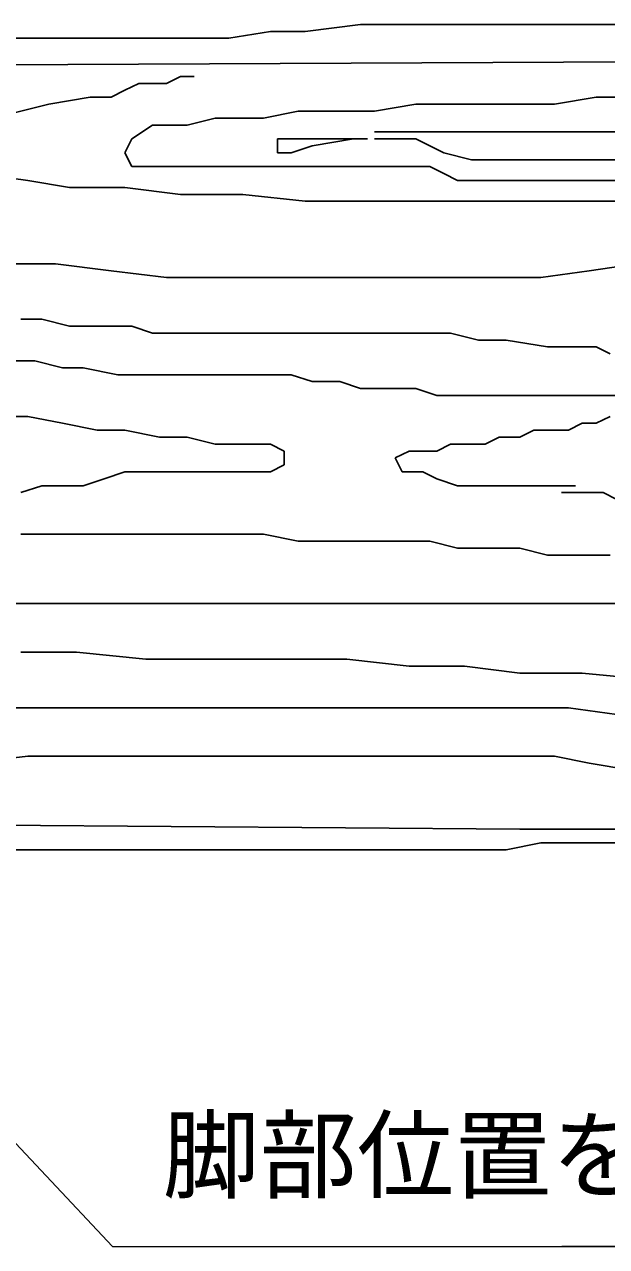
# Model space of a CAD drawing. Units: millimetres at full size, sheet at 1:20; details may follow other scales. Extents: x 0 to 8400, y 0 to 5940.
# Drawn here: x 2163 to 2463, y 3742 to 4370 of the extents above; entities that cross this region are included whole.
import ezdxf
from ezdxf.enums import TextEntityAlignment as Align

# ---------------------------------------------------------------- set-up
doc = ezdxf.new("R2010")
doc.units = ezdxf.units.MM
doc.header["$LTSCALE"] = 20
doc.layers.add('D-STR-HTXT\u3000旗上げ', color=7, linetype='Continuous', lineweight=13)
doc.layers.add('D-STR\u3000構造物外形線', color=1, linetype='Continuous', lineweight=25)
doc.styles.add('ＭＳ ゴシック', font='')
doc.styles.get('ＭＳ ゴシック').set_extended_font_data('MS Gothic')

msp = doc.modelspace()

# ---------------------------------------------------------------- linework, layer by layer
at = {"layer": 'D-STR-HTXT\u3000旗上げ'}
msp.add_lwpolyline([(1901.06, 4068.61), (2208.61, 3741.57), (2216.61, 3741.57), (2663.16, 3741.57), (2439.88, 3741.57)], dxfattribs=at)
at = {"layer": 'D-STR\u3000構造物外形線'}
for p, q in [((2307.69, 4366.45), (2336.23, 4370.01)), ((2336.23, 4370.01), (2354.06, 4370.01)), ((2354.06, 4370.01), (2375.46, 4370.01)), ((2375.46, 4370.01), (2386.16, 4370.01)), ((2386.16, 4370.01), (2411.13, 4370.01)), ((2411.13, 4370.01), (2432.53, 4370.01)), ((2432.53, 4370.01), (2457.5, 4370.01)), ((2457.5, 4370.01), (2482.47, 4370.01)), ((2143.61, 4362.88), (2175.71, 4362.88)), ((2175.71, 4362.88), (2200.68, 4362.88)), ((2200.68, 4362.88), (2214.95, 4362.88)), ((2214.95, 4362.88), (2236.35, 4362.88)), ((2236.35, 4362.88), (2268.45, 4362.88)), ((2268.45, 4362.88), (2289.86, 4366.45)), ((2289.86, 4366.45), (2307.69, 4366.45)), ((1993.8, 4348.61), (2771.39, 4352.18)), ((2236.35, 4339.7), (2243.49, 4343.26)), ((2243.49, 4343.26), (2250.62, 4343.26)), ((2214.95, 4336.13), (2222.08, 4339.7)), ((2222.08, 4339.7), (2229.22, 4339.7)), ((2229.22, 4339.7), (2236.35, 4339.7)), ((2175.71, 4328.99), (2197.11, 4332.56)), ((2197.11, 4332.56), (2207.82, 4332.56)), ((2207.82, 4332.56), (2214.95, 4336.13)), ((2436.1, 4328.99), (2457.5, 4332.56)), ((2457.5, 4332.56), (2482.47, 4332.56)), ((2147.18, 4321.86), (2175.71, 4328.99)), ((2286.29, 4321.86), (2304.12, 4325.43)), ((2304.12, 4325.43), (2314.82, 4325.43)), ((2314.82, 4325.43), (2329.09, 4325.43)), ((2329.09, 4325.43), (2343.36, 4325.43)), ((2343.36, 4325.43), (2364.76, 4328.99)), ((2364.76, 4328.99), (2375.46, 4328.99)), ((2375.46, 4328.99), (2396.86, 4328.99)), ((2396.86, 4328.99), (2411.13, 4328.99)), ((2411.13, 4328.99), (2436.1, 4328.99)), ((2218.52, 4311.16), (2229.22, 4318.29)), ((2229.22, 4318.29), (2247.05, 4318.29)), ((2247.05, 4318.29), (2261.32, 4321.86)), ((2261.32, 4321.86), (2275.59, 4321.86)), ((2275.59, 4321.86), (2286.29, 4321.86)), ((2214.95, 4304.03), (2218.52, 4311.16)), ((2293.42, 4304.03), (2293.42, 4311.16)), ((2293.42, 4311.16), (2300.56, 4311.16)), ((2300.56, 4311.16), (2307.69, 4311.16)), ((2307.69, 4311.16), (2314.82, 4311.16)), ((2332.66, 4311.16), (2311.26, 4307.59)), ((2314.82, 4311.16), (2321.96, 4311.16)), ((2321.96, 4311.16), (2332.66, 4311.16)), ((2339.79, 4311.16), (2332.66, 4311.16)), ((2332.66, 4311.16), (2339.79, 4311.16)), ((2343.36, 4314.73), (2350.49, 4314.73)), ((2350.49, 4311.16), (2343.36, 4311.16)), ((2350.49, 4314.73), (2364.76, 4314.73)), ((2357.63, 4311.16), (2350.49, 4311.16)), ((2364.76, 4311.16), (2357.63, 4311.16)), ((2364.76, 4314.73), (2379.03, 4314.73)), ((2371.9, 4307.59), (2364.76, 4311.16)), ((2379.03, 4314.73), (2400.43, 4314.73)), ((2400.43, 4314.73), (2414.7, 4314.73)), ((2414.7, 4314.73), (2428.97, 4314.73)), ((2428.97, 4314.73), (2443.23, 4314.73)), ((2443.23, 4314.73), (2457.5, 4314.73)), ((2457.5, 4314.73), (2471.77, 4314.73)), ((2311.26, 4307.59), (2300.56, 4304.03)), ((2379.03, 4304.03), (2371.9, 4307.59)), ((2218.52, 4296.89), (2214.95, 4304.03)), ((2300.56, 4304.03), (2293.42, 4304.03)), ((2393.3, 4300.46), (2379.03, 4304.03)), ((2404, 4300.46), (2393.3, 4300.46)), ((2414.7, 4300.46), (2404, 4300.46)), ((2425.4, 4300.46), (2414.7, 4300.46)), ((2432.53, 4300.46), (2425.4, 4300.46)), ((2450.37, 4300.46), (2432.53, 4300.46)), ((2468.2, 4300.46), (2450.37, 4300.46)), ((2140.04, 4293.32), (2165.01, 4289.76)), ((2236.35, 4296.89), (2218.52, 4296.89)), ((2243.49, 4296.89), (2236.35, 4296.89)), ((2261.32, 4296.89), (2243.49, 4296.89)), ((2268.45, 4296.89), (2261.32, 4296.89)), ((2286.29, 4296.89), (2268.45, 4296.89)), ((2300.56, 4296.89), (2286.29, 4296.89)), ((2318.39, 4296.89), (2300.56, 4296.89)), ((2336.23, 4296.89), (2318.39, 4296.89)), ((2354.06, 4296.89), (2336.23, 4296.89)), ((2357.63, 4296.89), (2350.49, 4296.89)), ((2364.76, 4296.89), (2357.63, 4296.89)), ((2371.9, 4296.89), (2364.76, 4296.89)), ((2379.03, 4293.32), (2371.9, 4296.89)), ((2386.16, 4289.76), (2379.03, 4293.32)), ((2165.01, 4289.76), (2186.41, 4286.19)), ((2186.41, 4286.19), (2214.95, 4286.19)), ((2214.95, 4286.19), (2243.49, 4282.62)), ((2400.43, 4289.76), (2386.16, 4289.76)), ((2407.56, 4289.76), (2400.43, 4289.76)), ((2421.83, 4289.76), (2407.56, 4289.76)), ((2432.53, 4289.76), (2421.83, 4289.76)), ((2443.23, 4289.76), (2432.53, 4289.76)), ((2461.07, 4289.76), (2443.23, 4289.76)), ((2482.47, 4289.76), (2461.07, 4289.76)), ((2243.49, 4282.62), (2275.59, 4282.62)), ((2275.59, 4282.62), (2307.69, 4279.06)), ((2307.69, 4279.06), (2336.23, 4279.06)), ((2336.23, 4279.06), (2357.63, 4279.06)), ((2357.63, 4279.06), (2382.6, 4279.06)), ((2382.6, 4279.06), (2404, 4279.06)), ((2404, 4279.06), (2421.83, 4279.06)), ((2421.83, 4279.06), (2446.8, 4279.06)), ((2446.8, 4279.06), (2471.77, 4279.06)), ((2157.88, 4246.95), (2179.28, 4246.95)), ((2179.28, 4246.95), (2207.82, 4243.39)), ((2207.82, 4243.39), (2236.35, 4239.82)), ((2428.97, 4239.82), (2453.94, 4243.39)), ((2453.94, 4243.39), (2478.9, 4246.95)), ((2236.35, 4239.82), (2261.32, 4239.82)), ((2261.32, 4239.82), (2293.42, 4239.82)), ((2293.42, 4239.82), (2321.96, 4239.82)), ((2321.96, 4239.82), (2350.49, 4239.82)), ((2350.49, 4239.82), (2379.03, 4239.82)), ((2379.03, 4239.82), (2400.43, 4239.82)), ((2400.43, 4239.82), (2428.97, 4239.82)), ((2161.45, 4218.42), (2172.15, 4218.42)), ((2172.15, 4218.42), (2186.41, 4214.85)), ((2186.41, 4214.85), (2197.11, 4214.85)), ((2197.11, 4214.85), (2218.52, 4214.85)), ((2218.52, 4214.85), (2229.22, 4211.29)), ((2229.22, 4211.29), (2247.05, 4211.29)), ((2247.05, 4211.29), (2257.75, 4211.29)), ((2257.75, 4211.29), (2272.02, 4211.29)), ((2272.02, 4211.29), (2289.86, 4211.29)), ((2289.86, 4211.29), (2307.69, 4211.29)), ((2307.69, 4211.29), (2314.82, 4211.29)), ((2314.82, 4211.29), (2329.09, 4211.29)), ((2329.09, 4211.29), (2343.36, 4211.29)), ((2343.36, 4211.29), (2354.06, 4211.29)), ((2354.06, 4211.29), (2364.76, 4211.29)), ((2364.76, 4211.29), (2371.9, 4211.29)), ((2371.9, 4211.29), (2382.6, 4211.29)), ((2382.6, 4211.29), (2396.86, 4207.72)), ((2396.86, 4207.72), (2411.13, 4207.72)), ((2411.13, 4207.72), (2432.53, 4204.15)), ((2432.53, 4204.15), (2450.37, 4204.15)), ((2450.37, 4204.15), (2457.5, 4204.15)), ((2457.5, 4204.15), (2464.64, 4200.58)), ((2157.88, 4197.02), (2168.58, 4197.02)), ((2168.58, 4197.02), (2182.85, 4193.45)), ((2182.85, 4193.45), (2193.55, 4193.45)), ((2193.55, 4193.45), (2211.38, 4189.88)), ((2211.38, 4189.88), (2229.22, 4189.88)), ((2229.22, 4189.88), (2247.05, 4189.88)), ((2247.05, 4189.88), (2261.32, 4189.88)), ((2261.32, 4189.88), (2275.59, 4189.88)), ((2275.59, 4189.88), (2289.86, 4189.88)), ((2289.86, 4189.88), (2300.56, 4189.88)), ((2300.56, 4189.88), (2311.26, 4186.32)), ((2311.26, 4186.32), (2325.52, 4186.32)), ((2325.52, 4186.32), (2336.23, 4182.75)), ((2336.23, 4182.75), (2343.36, 4182.75)), ((2343.36, 4182.75), (2354.06, 4182.75)), ((2354.06, 4182.75), (2364.76, 4182.75)), ((2364.76, 4182.75), (2375.46, 4179.18)), ((2375.46, 4179.18), (2389.73, 4179.18)), ((2389.73, 4179.18), (2404, 4179.18)), ((2404, 4179.18), (2414.7, 4179.18)), ((2414.7, 4179.18), (2425.4, 4179.18)), ((2425.4, 4179.18), (2436.1, 4179.18)), ((2436.1, 4179.18), (2446.8, 4179.18)), ((2446.8, 4179.18), (2453.94, 4179.18)), ((2453.94, 4179.18), (2468.2, 4179.18)), ((2150.74, 4168.48), (2165.01, 4168.48)), ((2165.01, 4168.48), (2182.85, 4164.91)), ((2457.5, 4164.91), (2464.64, 4168.48)), ((2182.85, 4164.91), (2200.68, 4161.35)), ((2200.68, 4161.35), (2214.95, 4161.35)), ((2214.95, 4161.35), (2232.78, 4157.78)), ((2418.27, 4157.78), (2425.4, 4161.35)), ((2425.4, 4161.35), (2432.53, 4161.35)), ((2432.53, 4161.35), (2443.23, 4161.35)), ((2443.23, 4161.35), (2450.37, 4164.91)), ((2450.37, 4164.91), (2457.5, 4164.91)), ((2232.78, 4157.78), (2247.05, 4157.78)), ((2247.05, 4157.78), (2261.32, 4154.21)), ((2261.32, 4154.21), (2272.02, 4154.21)), ((2272.02, 4154.21), (2282.72, 4154.21)), ((2282.72, 4154.21), (2289.86, 4154.21)), ((2289.86, 4154.21), (2296.99, 4150.65)), ((2375.46, 4150.65), (2382.6, 4154.21)), ((2382.6, 4154.21), (2393.3, 4154.21)), ((2393.3, 4154.21), (2400.43, 4154.21)), ((2400.43, 4154.21), (2407.56, 4157.78)), ((2407.56, 4157.78), (2418.27, 4157.78)), ((2296.99, 4150.65), (2296.99, 4143.51)), ((2354.06, 4147.08), (2361.19, 4150.65)), ((2361.19, 4150.65), (2368.33, 4150.65)), ((2368.33, 4150.65), (2375.46, 4150.65)), ((2296.99, 4143.51), (2289.86, 4139.95)), ((2357.63, 4139.95), (2354.06, 4147.08)), ((2204.25, 4136.38), (2193.55, 4132.81)), ((2214.95, 4139.95), (2204.25, 4136.38)), ((2225.65, 4139.95), (2214.95, 4139.95)), ((2239.92, 4139.95), (2225.65, 4139.95)), ((2254.19, 4139.95), (2239.92, 4139.95)), ((2264.89, 4139.95), (2254.19, 4139.95)), ((2275.59, 4139.95), (2264.89, 4139.95)), ((2282.72, 4139.95), (2275.59, 4139.95)), ((2289.86, 4139.95), (2282.72, 4139.95)), ((2368.33, 4139.95), (2357.63, 4139.95)), ((2375.46, 4136.38), (2368.33, 4139.95)), ((2386.16, 4132.81), (2375.46, 4136.38)), ((2172.15, 4132.81), (2161.45, 4129.25)), ((2182.85, 4132.81), (2172.15, 4132.81)), ((2193.55, 4132.81), (2182.85, 4132.81)), ((2396.86, 4132.81), (2386.16, 4132.81)), ((2404, 4132.81), (2396.86, 4132.81)), ((2414.7, 4132.81), (2404, 4132.81)), ((2425.4, 4132.81), (2414.7, 4132.81)), ((2439.67, 4132.81), (2425.4, 4132.81)), ((2446.8, 4132.81), (2439.67, 4132.81)), ((2446.8, 4129.25), (2439.67, 4129.25)), ((2453.94, 4129.25), (2446.8, 4129.25)), ((2461.07, 4129.25), (2453.94, 4129.25)), ((2468.2, 4125.68), (2461.07, 4129.25)), ((2179.28, 4107.84), (2161.45, 4107.84)), ((2189.98, 4107.84), (2179.28, 4107.84)), ((2204.25, 4107.84), (2189.98, 4107.84)), ((2222.08, 4107.84), (2204.25, 4107.84)), ((2229.22, 4107.84), (2222.08, 4107.84)), ((2239.92, 4107.84), (2229.22, 4107.84)), ((2257.75, 4107.84), (2239.92, 4107.84)), ((2272.02, 4107.84), (2257.75, 4107.84)), ((2286.29, 4107.84), (2272.02, 4107.84)), ((2304.12, 4104.28), (2286.29, 4107.84)), ((2318.39, 4104.28), (2304.12, 4104.28)), ((2336.23, 4104.28), (2318.39, 4104.28)), ((2354.06, 4104.28), (2336.23, 4104.28)), ((2371.9, 4104.28), (2354.06, 4104.28)), ((2386.16, 4100.71), (2371.9, 4104.28)), ((2400.43, 4100.71), (2386.16, 4100.71)), ((2418.27, 4100.71), (2400.43, 4100.71)), ((2432.53, 4097.14), (2418.27, 4100.71)), ((2453.94, 4097.14), (2432.53, 4097.14)), ((2464.64, 4097.14), (2453.94, 4097.14)), ((2143.61, 4072.17), (2168.58, 4072.17)), ((2168.58, 4072.17), (2211.38, 4072.17)), ((2211.38, 4072.17), (2243.49, 4072.17)), ((2243.49, 4072.17), (2272.02, 4072.17)), ((2272.02, 4072.17), (2314.82, 4072.17)), ((2314.82, 4072.17), (2364.76, 4072.17)), ((2364.76, 4072.17), (2411.13, 4072.17)), ((2411.13, 4072.17), (2457.5, 4072.17)), ((2457.5, 4072.17), (2493.17, 4072.17)), ((2161.45, 4047.21), (2189.98, 4047.21)), ((2189.98, 4047.21), (2225.65, 4043.64)), ((2225.65, 4043.64), (2264.89, 4043.64)), ((2264.89, 4043.64), (2296.99, 4043.64)), ((2296.99, 4043.64), (2329.09, 4043.64)), ((2329.09, 4043.64), (2361.19, 4040.07)), ((2361.19, 4040.07), (2389.73, 4040.07)), ((2389.73, 4040.07), (2418.27, 4036.5)), ((2418.27, 4036.5), (2450.37, 4036.5)), ((2450.37, 4036.5), (2486.04, 4032.94)), ((2136.48, 4018.67), (2168.58, 4018.67)), ((2168.58, 4018.67), (2214.95, 4018.67)), ((2214.95, 4018.67), (2257.75, 4018.67)), ((2257.75, 4018.67), (2279.15, 4018.67)), ((2279.15, 4018.67), (2300.56, 4018.67)), ((2300.56, 4018.67), (2329.09, 4018.67)), ((2329.09, 4018.67), (2346.93, 4018.67)), ((2346.93, 4018.67), (2379.03, 4018.67)), ((2379.03, 4018.67), (2407.56, 4018.67)), ((2407.56, 4018.67), (2443.23, 4018.67)), ((2443.23, 4018.67), (2468.2, 4015.1)), ((2132.91, 3990.13), (2165.01, 3993.7)), ((2165.01, 3993.7), (2189.98, 3993.7)), ((2189.98, 3993.7), (2218.52, 3993.7)), ((2218.52, 3993.7), (2243.49, 3993.7)), ((2243.49, 3993.7), (2264.89, 3993.7)), ((2264.89, 3993.7), (2293.42, 3993.7)), ((2293.42, 3993.7), (2336.23, 3993.7)), ((2336.23, 3993.7), (2364.76, 3993.7)), ((2364.76, 3993.7), (2407.56, 3993.7)), ((2407.56, 3993.7), (2436.1, 3993.7)), ((2436.1, 3993.7), (2453.94, 3990.13)), ((2453.94, 3990.13), (2475.34, 3986.57)), ((1926.03, 3959.82), (2418.27, 3956.25)), ((2418.27, 3956.25), (2596.24, 3956.25)), ((2411.13, 3945.55), (2428.97, 3949.11)), ((2428.97, 3949.11), (2453.94, 3949.11)), ((2453.94, 3949.11), (2471.77, 3949.11)), ((2147.18, 3945.55), (2165.01, 3945.55)), ((2165.01, 3945.55), (2179.28, 3945.55)), ((2179.28, 3945.55), (2193.55, 3945.55)), ((2193.55, 3945.55), (2211.38, 3945.55)), ((2211.38, 3945.55), (2229.22, 3945.55)), ((2229.22, 3945.55), (2250.62, 3945.55)), ((2250.62, 3945.55), (2264.89, 3945.55)), ((2264.89, 3945.55), (2286.29, 3945.55)), ((2286.29, 3945.55), (2300.56, 3945.55)), ((2300.56, 3945.55), (2318.39, 3945.55)), ((2318.39, 3945.55), (2336.23, 3945.55)), ((2336.23, 3945.55), (2361.19, 3945.55)), ((2361.19, 3945.55), (2379.03, 3945.55)), ((2379.03, 3945.55), (2396.86, 3945.55)), ((2396.86, 3945.55), (2411.13, 3945.55))]:
    msp.add_line(p, q, dxfattribs=at)

# ---------------------------------------------------------------- texts
at = {"layer": 'D-STR-HTXT\u3000旗上げ', "style": 'ＭＳ ゴシック'}
msp.add_text('脚部位置を示す', height=36.66, dxfattribs=at).set_placement((2234.36, 3759.32), align=Align.BOTTOM_LEFT)

doc.saveas('drawing.dxf')
